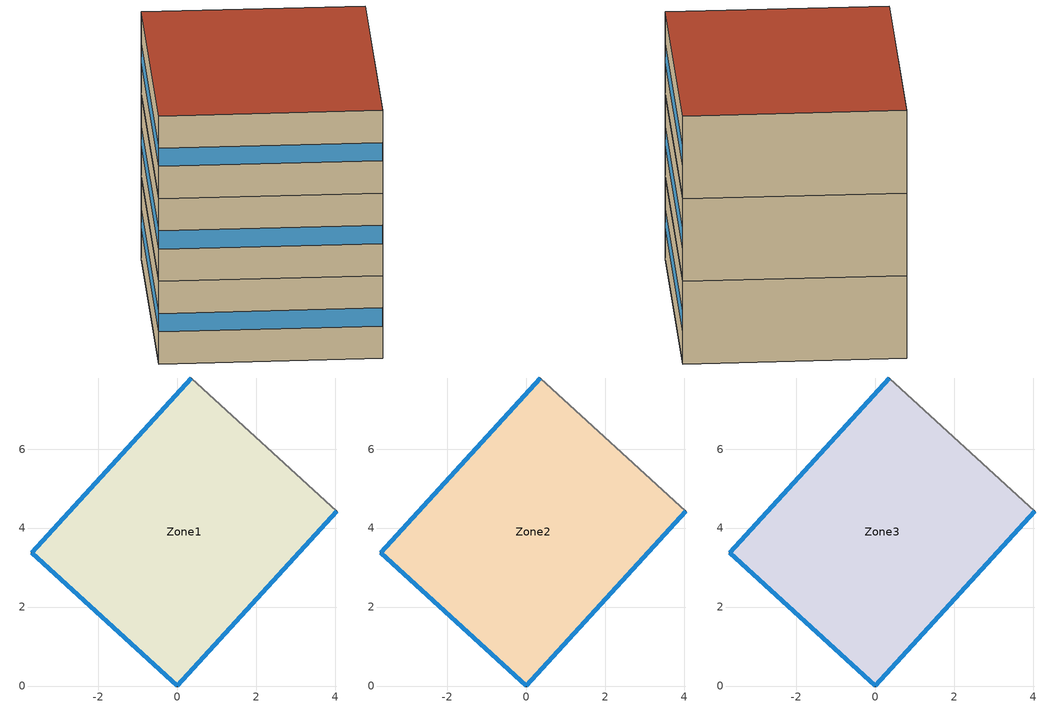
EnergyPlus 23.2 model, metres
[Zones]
Zone1
 floor ground (ground_floor_Construction): 4.05,4.43 0,0 -3.69,3.37 0.36,7.8 z0
 wall outside (exterior_wall_Construction): 0.36,7.8 -3.69,3.37 0,0 4.05,4.43 z0:2
 wall adiabatic (interior_wall_Construction): 4.05,4.43 0.36,7.8 z0:2
 window (Window1C): 0.36,7.8 -3.69,3.38 / -3.69,3.37 0,0 / 0,0 4.05,4.43 z0.78:1.22
Zone2
 floor to Zone1 (inter_floor_Construction): 4.05,4.43 0,0 -3.69,3.37 0.36,7.8 z2
 wall outside (exterior_wall_Construction): 0.36,7.8 -3.69,3.37 0,0 4.05,4.43 z2:4
 wall adiabatic (interior_wall_Construction): 4.05,4.43 0.36,7.8 z2:4
 window (Window1C): 0.36,7.8 -3.69,3.38 / -3.69,3.37 0,0 / 0,0 4.05,4.43 z2.78:3.22
Zone3
 floor to Zone2 (inter_floor_Construction): 4.05,4.43 0,0 -3.69,3.37 0.36,7.8 z4
 wall outside (exterior_wall_Construction): 0.36,7.8 -3.69,3.37 0,0 4.05,4.43 z4:6
 wall adiabatic (interior_wall_Construction): 4.05,4.43 0.36,7.8 z4:6
 window (Window1C): 0.36,7.8 -3.69,3.38 / -3.69,3.37 0,0 / 0,0 4.05,4.43 z4.78:5.22
 roof outside (flat_roof_Construction): 0,0 4.05,4.43 0.36,7.8 -3.69,3.37 z6
[BUILDING]
Sample_Building_0: North Axis=47.5696; Terrain=Suburbs; Loads Convergence Tolerance Value=0.04; Temperature Convergence Tolerance Value=0.4; Solar Distribution=FullExterior; Maximum Number of Warmup Days=25; Minimum Number of Warmup Days=1
[Site:Location]
Amsterdam_Netherlands: Latitude=52.37; Longitude=4.89; Time Zone=1; Elevation=-2
[SizingPeriod:DesignDay] Day of Month=21; Humidity Condition Type=Wetbulb; Barometric Pressure=102000; Rain Indicator=No; Snow Indicator=No; Daylight Saving Time Indicator=No; Solar Model Indicator=ASHRAEClearSky
Name | Month | Day Type | Maximum DryBulb Temperature | Daily DryBulb Temperature Range | Wetbulb or DewPoint at Maximum DryBulb | Wind Speed | Wind Direction | Sky Clearness
Netherlands Ann Htg 99.6% Condns DB | 1 | WinterDesignDay | -5 | 0 | -5 | 4 | 270 | 0
Netherlands Ann Clg 1% Condns DB=>MWB | 7 | SummerDesignDay | 28 | 10 | 17 | 3.5 | 90 | 1
[SITE:GROUNDTEMPERATURE:BUILDINGSURFACE]
2.63943, 3.53752, 4.55006, 7.55803, 14.4729, 16.1767, 18.7844, 17.6739, 14.8438, 9.05959, 6.65591, 4.01071
[MATERIAL] Thermal Absorptance=0.9; Solar Absorptance=0.7; Visible Absorptance=0.7
Name | Roughness | Thickness | Conductivity | Density | Specific Heat
ground_floor_OpaqueMat | MediumRough | 0.186411 | 0.0745646 | 621.864 | 2301.07
exterior_wall_OpaqueMat | MediumSmooth | 0.120195 | 0.048078 | 1939.63 | 834.025
flat_roof_OpaqueMat | MediumSmooth | 0.140356 | 0.0561426 | 807.246 | 994.623
inter_floor_OpaqueMat | MediumRough | 0.145041 | 0.0725203 | 628.939 | 2215.96
interior_wall_OpaqueMat | MediumRough | 0.19767 | 0.13178 | 2314.8 | 910.913
[WINDOWMATERIAL:GLAZING]
Glazing_Clear_3mm: Optical Data Type=SpectralAverage; Thickness=0.003; Solar Transmittance at Normal Incidence=0.7605; Front Side Solar Reflectance at Normal Incidence=0.0727503; Back Side Solar Reflectance at Normal Incidence=0.0722321; Visible Transmittance at Normal Incidence=0.874729; Front Side Visible Reflectance at Normal Incidence=0.066767; Back Side Visible Reflectance at Normal Incidence=0.0689218; Infrared Transmittance at Normal Incidence=0; Front Side Infrared Hemispherical Emissivity=0.84; Back Side Infrared Hemispherical Emissivity=0.84; Conductivity=0.958694; Dirt Correction Factor for Solar and Visible Transmittance=1; Solar Diffusing=No; Youngs modulus=72000000000; Poissons ratio=0.22
[CONSTRUCTION]
WINDOW1C: Glazing_Clear_3mm
ground_floor_Construction: ground_floor_OpaqueMat
exterior_wall_Construction: exterior_wall_OpaqueMat
flat_roof_Construction: flat_roof_OpaqueMat
inter_floor_Construction: inter_floor_OpaqueMat
interior_wall_Construction: interior_wall_OpaqueMat
[ZONE] Type=1; Multiplier=1; Ceiling Height=autocalculate; Volume=autocalculate; Floor Area=autocalculate; Part of Total Floor Area=Yes
Zone1; Zone2; Zone3
[ZONEINFILTRATION:DESIGNFLOWRATE] Schedule=AlwaysOnSched; Design Flow Rate Calculation Method=Flow/Zone; Design Flow Rate=0.000659941; Constant Term Coefficient=1; Temperature Term Coefficient=0; Velocity Term Coefficient=0; Velocity Squared Term Coefficient=0
Name | Zone or ZoneList or Space or SpaceList
Infil_residential_A_Zone1 | Zone1
Infil_residential_A_Zone2 | Zone2
Infil_residential_A_Zone3 | Zone3
[ZONEVENTILATION:DESIGNFLOWRATE] Schedule=VentSched_DayNight; Design Flow Rate Calculation Method=Flow/Zone; Design Flow Rate=0.0116667; Ventilation Type=Natural; Fan Pressure Rise=0; Constant Term Coefficient=1; Temperature Term Coefficient=0; Velocity Term Coefficient=0; Velocity Squared Term Coefficient=0; Minimum Indoor Temperature=-100; Maximum Indoor Temperature=100; Delta Temperature=-100; Minimum Outdoor Temperature=-100; Maximum Outdoor Temperature=100; Maximum Wind Speed=40
Name | Zone or ZoneList or Space or SpaceList | Fan Total Efficiency
Vent_residential_A_Zone1 | Zone1 | 0.73534
Vent_residential_A_Zone2 | Zone2 | 0.606357
Vent_residential_A_Zone3 | Zone3 | 0.701071
[DESIGNSPECIFICATION:OUTDOORAIR]
DSOA_Global: Outdoor Air Method=Sum; Outdoor Air Flow per Person=0.00236; Outdoor Air Flow per Zone Floor Area=0.000305; Outdoor Air Flow per Zone=0; Outdoor Air Flow Air Changes per Hour=0
[DESIGNSPECIFICATION:ZONEAIRDISTRIBUTION]
DSZAD_Global: Zone Air Distribution Effectiveness in Cooling Mode=1; Zone Air Distribution Effectiveness in Heating Mode=1; Zone Secondary Recirculation Fraction=0.3; Minimum Zone Ventilation Efficiency=0
[SIZING:ZONE]
ALL_ZONES: Zone Cooling Design Supply Air Temperature Input Method=SupplyAirTemperature; Zone Cooling Design Supply Air Temperature=14.1394; Zone Heating Design Supply Air Temperature Input Method=SupplyAirTemperature; Zone Heating Design Supply Air Temperature=48.1; Zone Cooling Design Supply Air Humidity Ratio=0.00877503; Zone Heating Design Supply Air Humidity Ratio=0.00372321; Design Specification Outdoor Air Object=DSOA_Global; Zone Heating Sizing Factor=1; Zone Cooling Sizing Factor=1; Cooling Design Air Flow Method=DesignDayWithLimit; Cooling Design Air Flow Rate=0; Cooling Minimum Air Flow per Zone Floor Area=0.000762; Cooling Minimum Air Flow=0; Cooling Minimum Air Flow Fraction=0.2; Heating Design Air Flow Method=DesignDay; Heating Design Air Flow Rate=0; Heating Maximum Air Flow per Zone Floor Area=0.002032; Heating Maximum Air Flow=0.141576; Heating Maximum Air Flow Fraction=0.3; Design Specification Zone Air Distribution Object=DSZAD_Global; Account for Dedicated Outdoor Air System=No; Dedicated Outdoor Air System Control Strategy=NeutralSupplyAir; Dedicated Outdoor Air Low Setpoint Temperature for Design=autosize; Dedicated Outdoor Air High Setpoint Temperature for Design=autosize; Zone Load Sizing Method=Sensible Load Only No Latent Load; Zone Latent Cooling Design Supply Air Humidity Ratio Input Method=HumidityRatioDifference; Zone Cooling Design Supply Air Humidity Ratio Difference=0.005; Zone Latent Heating Design Supply Air Humidity Ratio Input Method=HumidityRatioDifference; Zone Humidification Design Supply Air Humidity Ratio Difference=0.005
[ZONECONTROL:THERMOSTAT] Control Type Schedule=ZONE CONTROL TYPE SCHEDULE; Temperature Difference Between Cutout And Setpoint=0
Name | Zone or ZoneList | Control 1
Zone1 CONTROLS | Zone1 | Zone1 SETPOINTS
Zone2 CONTROLS | Zone2 | Zone2 SETPOINTS
Zone3 CONTROLS | Zone3 | Zone3 SETPOINTS
[THERMOSTATSETPOINT:DUALSETPOINT] Heating Setpoint Temperature Schedule=ZONE HEATING SETPOINTS; Cooling Setpoint Temperature Schedule=ZONE COOLING SETPOINTS
Zone1 SETPOINTS; Zone2 SETPOINTS; Zone3 SETPOINTS
[ZONEHVAC:IDEALLOADSAIRSYSTEM] Maximum Heating Supply Air Temperature=52.3647; Minimum Cooling Supply Air Temperature=13.3534; Maximum Heating Supply Air Humidity Ratio=0.015; Minimum Cooling Supply Air Humidity Ratio=0.009; Heating Limit=NoLimit; Maximum Heating Air Flow Rate=autosize; Cooling Limit=NoLimit; Maximum Cooling Air Flow Rate=autosize; Dehumidification Control Type=ConstantSupplyHumidityRatio; Cooling Sensible Heat Ratio=0.7; Humidification Control Type=ConstantSupplyHumidityRatio; Demand Controlled Ventilation Type=None; Outdoor Air Economizer Type=NoEconomizer; Heat Recovery Type=None; Sensible Heat Recovery Effectiveness=0.7; Latent Heat Recovery Effectiveness=0.65
Zone1 Ideal Loads; Zone2 Ideal Loads; Zone3 Ideal Loads
[Zone equipment]
Zone1: Zone1 Ideal Loads
Zone2: Zone2 Ideal Loads
Zone3: Zone3 Ideal Loads
[WATERHEATER:MIXED]
MyDHW_0_WaterHeater: Tank Volume=0.277503; Setpoint Temperature Schedule=MyDHW_0_Setpoint; Deadband Temperature Difference=2; Maximum Temperature Limit=80; Heater Control Type=CYCLE; Heater Maximum Capacity=4223.21; Heater Ignition Minimum Flow Rate=0; Heater Ignition Delay=0; Heater Fuel Type=Electricity; Heater Thermal Efficiency=0.9; Off Cycle Parasitic Fuel Consumption Rate=0; Off Cycle Parasitic Fuel Type=Electricity; Off Cycle Parasitic Heat Fraction to Tank=0; On Cycle Parasitic Fuel Consumption Rate=0; On Cycle Parasitic Fuel Type=Electricity; On Cycle Parasitic Heat Fraction to Tank=0; Ambient Temperature Indicator=SCHEDULE; Ambient Temperature Schedule=Always22C; Off Cycle Loss Coefficient to Ambient Temperature=5; Off Cycle Loss Fraction to Zone=1; On Cycle Loss Coefficient to Ambient Temperature=5; On Cycle Loss Fraction to Zone=1; Peak Use Flow Rate=2.74594e-06; Use Flow Rate Fraction Schedule=MyDHW_0_UseFraction; Use Side Effectiveness=1; Source Side Effectiveness=1; Use Side Design Flow Rate=autosize; Source Side Design Flow Rate=autosize; Indirect Water Heating Recovery Time=1.5; Source Side Flow Control Mode=IndirectHeatPrimarySetpoint; EndUse Subcategory=General
[Schedule:Compact]
ALWAYS22C: Through: 12/31, For: AllDays, Until: 24:00, 22
[SCHEDULE:COMPACT]
MyDHW_0_UseFraction: Through: 12/31, For: AllDays, Until: 06:00, 0, Until: 08:00, 0.62, Until: 10:00, 0.98, Until: 17:00, 0.2, Until: 21:00, 0.69, Until: 24:00, 0.62
MyDHW_0_Setpoint: Through: 12/31, For: AllDays, Until: 24:00, 59.4729
ZONE CONTROL TYPE SCHEDULE: Through: 12/31, For: AllDays, Until: 24:00, 4
ZONE HEATING SETPOINTS: Through: 12/31, For: AllDays, Until: 07:00, 15.03, Until: 19:00, 20.28, Until: 24:00, 15.03
ZONE COOLING SETPOINTS: Through: 12/31, For: AllDays, Until: 07:00, 26.45, Until: 19:00, 24.55, Until: 24:00, 26.45
VentSched_DayNight: Through: 12/31, For: AllDays, Until: 06:00, 0.5, Until: 22:00, 1, Until: 24:00, 0.5
[SCHEDULE:CONSTANT]
AlwaysOnSched: Hourly Value=1
